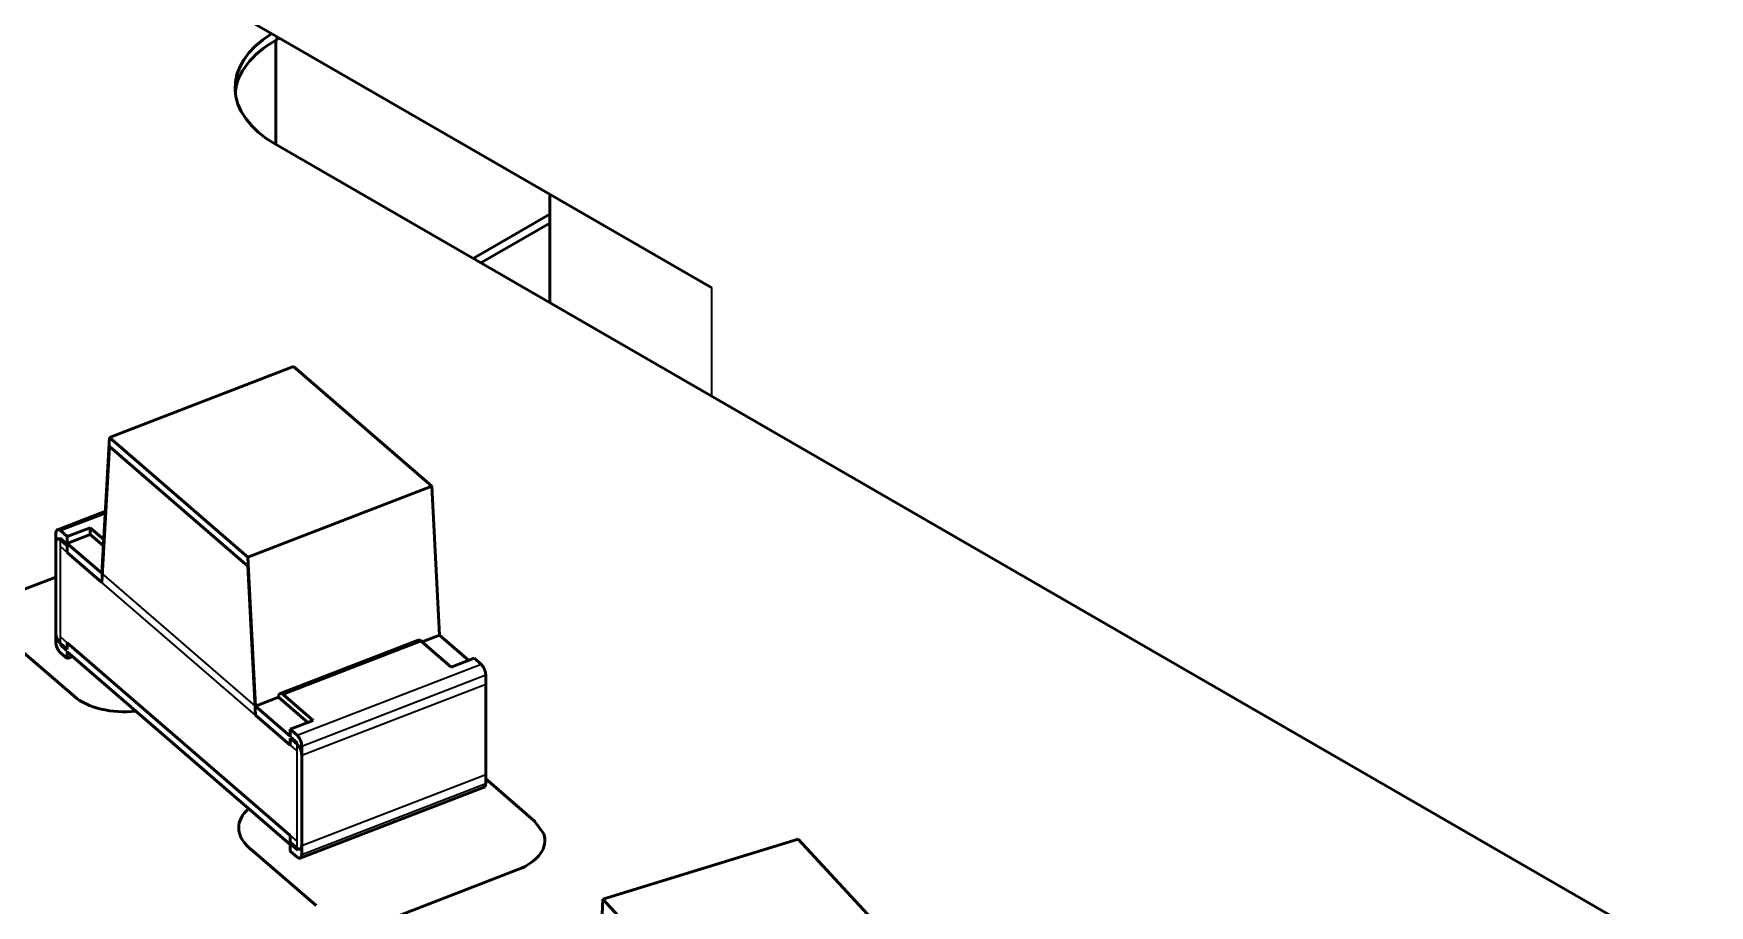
# Model space of a CAD drawing. Header units: inches. Extents: x -20.7 to 49, y -43 to 17.2.
# Drawn here: x 20.324 to 21.039, y 13.196 to 13.569 of the extents above; entities that cross this region are included whole.
import ezdxf

# ---------------------------------------------------------------- set-up
doc = ezdxf.new("R2010")
doc.units = ezdxf.units.IN
doc.header["$MEASUREMENT"] = 0
doc.layers.add('Visible (ANSI)', color=7, linetype='Continuous', lineweight=50)
doc.layers.add('Visible Narrow (ANSI)', color=7, linetype='Continuous', lineweight=35)

msp = doc.modelspace()

# ---------------------------------------------------------------- linework, layer by layer
at = {"layer": 'Visible (ANSI)'}
for p, q in [((19.61124740181085, 14.038719467272), (20.61344598931935, 13.46009984299251)), ((20.42887441611988, 13.56666229046399), (20.42718408847556, 13.56568637934352)), ((20.42718408847555, 13.52132554148209), (21.35231009690958, 12.98720388791499)), ((20.54425861479649, 13.50004519229781), (20.54425861479649, 13.45373254439949)), ((20.54425861479648, 13.49151758068168), (20.51153581053911, 13.47262506083504)), ((20.5442586147965, 13.48766011651982), (20.51487647279906, 13.47069632892824)), ((20.43488878323451, 13.42645911843686), (20.35632472537915, 13.39615121699551)), ((20.43488878323451, 13.42645911843686), (20.49394546154763, 13.37543026599151)), ((20.3530437988062, 13.33823109269312), (20.35632472537915, 13.39615121699551)), ((20.35632472537915, 13.39615121699551), (20.41538140369227, 13.34512236455016)), ((20.35304379880621, 13.33437362853126), (20.35632472537916, 13.39229375283364)), ((20.35632472537916, 13.39229375283364), (20.41538140369228, 13.3412649003883)), ((20.49394546154763, 13.37543026599151), (20.41538140369227, 13.34512236455016)), ((20.49394546154763, 13.37543026599151), (20.49722638812057, 13.3118402691952)), ((20.3340514887663, 13.35684559450963), (20.3545460864663, 13.36475185933515)), ((20.3333582393685, 13.31280860439441), (20.3333582393685, 13.35524071017491)), ((20.33532679531227, 13.35643284654812), (20.33827962922793, 13.35388140392586)), ((20.34810013645984, 13.35766989160602), (20.33827962922793, 13.35388140392586)), ((20.33827962922793, 13.35098830580446), (20.34810013645984, 13.35477679348463)), ((20.33827962922793, 13.35098830580446), (20.33827962922793, 13.35388140392586)), ((20.34810013645984, 13.35766989160602), (20.34810013645984, 13.35477679348463)), ((20.35386286315856, 13.352690516897), (20.34810013645984, 13.35766989160602)), ((20.34810013645984, 13.35477679348463), (20.35370662855984, 13.34993241573974)), ((20.3333582393685, 13.30895114023255), (20.3333582393685, 13.35138324601304)), ((20.33532679531228, 13.35257538238626), (20.33827962922793, 13.35002393976399)), ((20.33827962922793, 13.35098830580446), (20.3530437988062, 13.33823109269312)), ((20.33827962922793, 13.3471308416426), (20.33827962922793, 13.35002393976399)), ((20.33827962922793, 13.3471308416426), (20.35304379880621, 13.33437362853126)), ((20.41538140369227, 13.34512236455016), (20.41866233026522, 13.28153236775385)), ((20.41538140369228, 13.3412649003883), (20.41866233026523, 13.27767490359199)), ((20.3195874635048, 13.3312612905733), (20.3333582393685, 13.33657370108456)), ((20.34116722107378, 13.28576544210054), (20.3124590755015, 13.31057115470322)), ((20.42917608689494, 13.28692573976875), (20.48809913028646, 13.30965666584976)), ((20.49722638812057, 13.3118402691952), (20.48972065779493, 13.3089447602161)), ((20.49722638812057, 13.3118402691952), (20.50967578079258, 13.3010831755042)), ((20.33532679531227, 13.30821454452483), (20.33827962922793, 13.30566310190257)), ((20.33532679531228, 13.30435708036297), (20.33827962922793, 13.3018056377407)), ((20.33827962922793, 13.30855620002396), (20.4334264998435, 13.22634304886202)), ((20.33827962922793, 13.30566310190257), (20.33827962922793, 13.30855620002396)), ((20.33827962922793, 13.3046987358621), (20.43342649984351, 13.22248558470016)), ((20.33827962922793, 13.3018056377407), (20.33827962922793, 13.3046987358621)), ((20.34059440613421, 13.30269861644177), (20.33827962922793, 13.3018056377407)), ((20.48937443683243, 13.30924391788825), (20.50217005046693, 13.2981876665251)), ((20.50217005046693, 13.2981876665251), (20.51199055769886, 13.30197615420526)), ((20.51199055769886, 13.30197615420526), (20.51494339161451, 13.299424711583)), ((20.51691194755828, 13.25239854593292), (20.51691194755828, 13.29483065171342)), ((20.51691194755828, 13.24854108177106), (20.51691194755828, 13.29097318755156)), ((20.42848283749714, 13.28532085543402), (20.41866233026522, 13.28153236775385)), ((20.41866233026522, 13.28153236775385), (20.4334264998435, 13.26877515464252)), ((20.42848283749714, 13.28532085543402), (20.44093223016914, 13.27456376174301)), ((20.44324700707542, 13.27545674044408), (20.43045139344091, 13.28651299180724)), ((20.41866233026523, 13.27767490359199), (20.43342649984351, 13.26491769048065)), ((20.4334264998435, 13.27166825276391), (20.44324700707542, 13.27545674044408)), ((20.4334264998435, 13.27166825276391), (20.43637933375916, 13.26911681014164)), ((20.4334264998435, 13.27166825276391), (20.4334264998435, 13.26877515464252)), ((20.4334264998435, 13.26781078860205), (20.43637933375916, 13.26525934597978)), ((20.4334264998435, 13.26781078860205), (20.4334264998435, 13.26491769048065)), ((20.43834788970292, 13.22209064449157), (20.43834788970292, 13.26452275027207)), ((20.43834788970293, 13.21823318032971), (20.43834788970293, 13.26066528611021)), ((20.43765464030513, 13.21662829599499), (20.51621869816049, 13.24693619743634)), ((20.51691194755828, 13.25051381912554), (20.53781111142529, 13.23245557669341)), ((20.53781111142529, 13.23245557669341), (20.54166899137135, 13.22707841630667)), ((20.4334264998435, 13.22634304886202), (20.4334264998435, 13.22344995074062)), ((20.65030606207478, 13.22481579752087), (20.56697491898677, 13.19909979441204)), ((20.65030606207478, 13.22481579752087), (20.70041516402089, 13.17069063239041)), ((20.44451627788102, 13.1964649538802), (20.41580813230875, 13.22127066648287)), ((20.4334264998435, 13.22344995074062), (20.43637933375916, 13.22089850811835)), ((20.4334264998435, 13.22248558470016), (20.4334264998435, 13.21959248657876)), ((20.4334264998435, 13.21959248657876), (20.43637933375916, 13.21704104395649)), ((20.53068272342199, 13.21176544082332), (20.48035272794006, 13.19234942536591)), ((20.56419107998976, 13.14135168748105), (20.56697491898677, 13.19909979441204)), ((20.56697491898677, 13.19909979441204), (20.61708402093287, 13.14497462928158))]:
    msp.add_line(p, q, dxfattribs=at)
for centre, major_axis, ratio, start_param, end_param in [((20.46894638931671, 13.54543560210958), (-0.05905907925141726, -2.485981674234479e-16), 0.5773502691896227, 5.537383042145678, 7.068554126735269), ((20.46894238407817, 13.54157727655013), (-0.05905507399157494, -2.458663194297836e-16), 0.5773502691896227, 5.497788396703068, 6.226574821361692), ((20.33532679531227, 13.35353974842673), (-0.001275306545970502, 0.003305846082904497), 0.4536211957257398, 5.578441603752982, 7.149237930547296), ((20.33532679531228, 13.34968228426487), (-0.00127530654597051, 0.003305846082904499), 0.4536211957257399, 5.57844160375298, 7.149237930547294), ((20.33532679531227, 13.31110764264623), (0.001275306545970656, -0.003305846082904437), 0.4536211957257398, 4.007645276956312, 5.578441603751262), ((20.48937443683243, 13.30635081976686), (-0.001275306545970697, 0.00330584608290442), 0.4536211957257797, 5.578441603752887, 6.2831853071794), ((20.33532679531228, 13.30725017848437), (0.001275306545970665, -0.003305846082904439), 0.4536211957257399, 4.00764527695631, 5.578441603751259), ((20.51494339161451, 13.2965316134616), (-0.001275306545970656, 0.003305846082904437), 0.4536211957257398, 4.007645276956312, 5.578441603751262), ((20.36264954781766, 13.29405262322574), (-0.02583645632350399, -1.096154007457785e-16), 0.5773502691896228, 0.5890417657581004, 1.761644518880818), ((20.43045139344091, 13.28361989368584), (-0.001275306545970501, 0.003305846082904495), 0.4536211957257398, 5.578441603752982, 7.149237930547296), ((20.43637933375916, 13.26622371202025), (-0.001275306545970656, 0.003305846082904437), 0.4536211957257398, 4.007645276956312, 5.578441603751262), ((20.43637933375916, 13.26236624785838), (-0.001275306545970665, 0.003305846082904439), 0.4536211957257399, 4.00764527695631, 5.578441603751259), ((20.51494339161452, 13.25024204351924), (0.00127530654597051, -0.003305846082904499), 0.4536211957257399, 0, 0.8660526233677075), ((20.43729015474488, 13.22955798680187), (-0.02583633724440951, -1.133716917370669e-16), 0.5773502691896226, 5.69963006586261, 6.872241375395606), ((20.51632913211627, 13.22416826154872), (0.02583632073673234, 1.109813247426107e-16), 0.577350269189623, 5.301423664596438, 6.479539574431013), ((20.43637933375916, 13.22379160623975), (0.001275306545970502, -0.003305846082904497), 0.4536211957257398, 5.578441603752982, 7.149237930547296), ((20.43637933375916, 13.21993414207789), (0.00127530654597051, -0.003305846082904499), 0.4536211957257399, 5.57844160375298, 7.149237930547294)]:
    msp.add_ellipse(centre, major_axis=major_axis, ratio=ratio, start_param=start_param, end_param=end_param, dxfattribs=at)
at = {"layer": 'Visible Narrow (ANSI)'}
for p, q in [((20.42754964041034, 13.52111449001224), (20.42754964041034, 13.56742715007649)), ((20.42718408847556, 13.5213255414821), (20.42718408847556, 13.56568637934352)), ((20.61344598931935, 13.41378720230639), (20.61344598931935, 13.46009984299251)), ((20.33532679531227, 13.35643284654812), (20.35449369263564, 13.36382692026161)), ((20.33532679531227, 13.35353974842673), (20.33827962922793, 13.35098830580446)), ((20.33532679531227, 13.31110764264623), (20.33532679531227, 13.35353974842673)), ((20.33532679531228, 13.34968228426487), (20.33827962922793, 13.3471308416426)), ((20.33532679531228, 13.30725017848437), (20.33532679531228, 13.34968228426487)), ((20.41866233026522, 13.28153236775385), (20.3530437988062, 13.33823109269312)), ((20.41866233026523, 13.27767490359199), (20.35304379880621, 13.33437362853126)), ((20.33532679531227, 13.31110764264623), (20.33827962922793, 13.30855620002396)), ((20.33532679531228, 13.30725017848437), (20.33827962922793, 13.3046987358621)), ((20.43045139344091, 13.28651299180724), (20.48937443683243, 13.30924391788825)), ((20.43637933375916, 13.26911681014164), (20.51494339161451, 13.299424711583)), ((20.43834788970292, 13.26452275027207), (20.51691194755828, 13.29483065171342)), ((20.43834788970293, 13.26066528611021), (20.51691194755828, 13.29097318755156)), ((20.4334264998435, 13.26877515464252), (20.43637933375916, 13.26622371202025)), ((20.4334264998435, 13.26491769048065), (20.43637933375916, 13.26236624785838)), ((20.43637933375916, 13.22379160623975), (20.43637933375916, 13.26622371202025)), ((20.43637933375916, 13.21993414207789), (20.43637933375916, 13.26236624785838)), ((20.43834788970292, 13.22209064449157), (20.51691194755828, 13.25239854593292)), ((20.43834788970293, 13.21823318032971), (20.51691194755828, 13.24854108177106)), ((20.4334264998435, 13.22634304886202), (20.43637933375916, 13.22379160623975)), ((20.4334264998435, 13.22248558470016), (20.43637933375916, 13.21993414207789))]:
    msp.add_line(p, q, dxfattribs=at)

doc.saveas('drawing.dxf')
